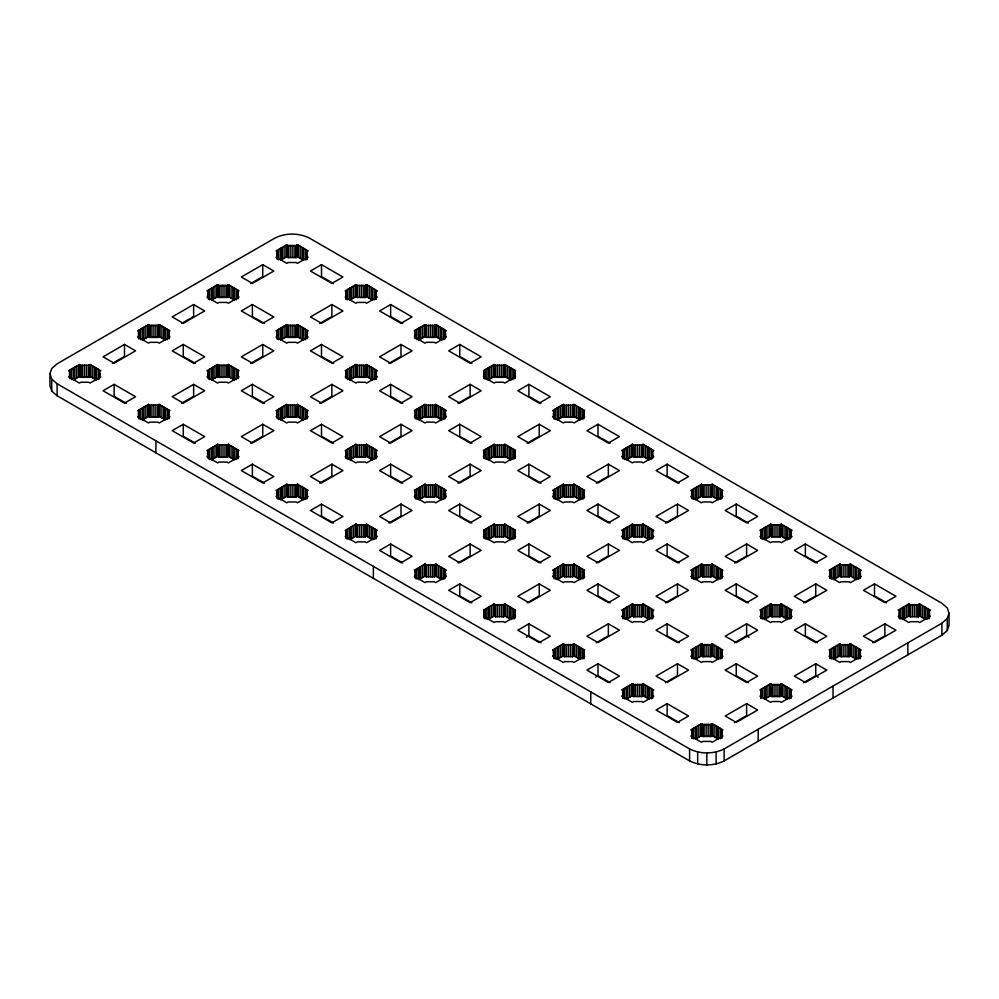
<?xml version="1.0" encoding="UTF-8"?>
<svg xmlns="http://www.w3.org/2000/svg" width="999" height="999" viewBox="0 0 999 999"><rect width="100%" height="100%" fill="white"/><g stroke="black" fill="none" stroke-linecap="round" stroke-linejoin="round"><path stroke-width="1.5" d="M70.117 371.528L70.117 376.049L68.681 376.885L79.396 383.067L80.832 382.242L88.674 382.242L90.11 383.067L100.824 376.885L99.388 376.049L99.388 371.528L100.824 370.691L90.11 364.51L88.674 365.334L80.832 365.334L79.396 364.51L68.681 370.691L70.117 371.528L70.117 377.51M139.248 331.618L139.248 336.139L137.812 336.975L148.526 343.156L149.962 342.332L157.805 342.332L159.241 343.156L169.955 336.975L168.519 336.139L168.519 331.618L169.955 330.781L159.241 324.6L157.805 325.424L149.962 325.424L148.526 324.6L137.812 330.781L139.248 331.618L139.248 337.6M139.248 411.426L139.248 415.959L137.812 416.783L148.526 422.977L149.962 422.152L157.805 422.152L159.241 422.977L169.955 416.783L168.519 415.959L168.519 411.426L169.955 410.601L159.241 404.42L157.805 405.244L149.962 405.244L148.526 404.42L137.812 410.601L139.248 411.426L139.248 417.42M208.366 291.708L208.366 296.241L206.93 297.065L217.645 303.246L219.081 302.422L226.923 302.422L228.359 303.246L239.073 297.065L237.637 296.241L237.637 291.708L239.073 290.871L228.359 284.69L226.923 285.514L219.081 285.514L217.645 284.69L206.93 290.871L208.366 291.708L208.366 299.225M208.366 371.528L208.366 376.049L206.93 376.885L217.645 383.067L219.081 382.242L226.923 382.242L228.359 383.067L239.073 376.885L237.637 376.049L237.637 371.528L239.073 370.691L228.359 364.51L226.923 365.334L219.081 365.334L217.645 364.51L206.93 370.691L208.366 371.528L208.366 379.046M208.366 451.336L208.366 455.869L206.93 456.693L217.645 462.887L219.081 462.05L226.923 462.05L228.359 462.887L239.073 456.693L237.637 455.869L237.637 451.336L239.073 450.512L228.359 444.33L226.923 445.154L219.081 445.154L217.645 444.33L206.93 450.512L208.366 451.336L208.366 458.866M277.485 251.798L277.485 256.331L276.061 257.155L286.775 263.336L288.199 262.512L296.054 262.512L297.49 263.336L308.204 257.155L306.768 256.331L306.768 251.798L308.204 250.974L297.49 244.78L296.054 245.617L288.199 245.617L286.775 244.78L276.061 250.974L277.485 251.798L277.485 259.315M277.485 331.618L277.485 336.139L276.061 336.975L286.775 343.156L288.199 342.332L296.054 342.332L297.49 343.156L308.204 336.975L306.768 336.139L306.768 331.618L308.204 330.781L297.49 324.6L296.054 325.424L288.199 325.424L286.775 324.6L276.061 330.781L277.485 331.618L277.485 339.136M277.485 411.426L277.485 415.959L276.061 416.783L286.775 422.977L288.199 422.152L296.054 422.152L297.49 422.977L308.204 416.783L306.768 415.959L306.768 411.426L308.204 410.601L297.49 404.42L296.054 405.244L288.199 405.244L286.775 404.42L276.061 410.601L277.485 411.426L277.485 417.42M277.485 491.246L277.485 495.779L276.061 496.603L286.775 502.797L288.199 501.96L296.054 501.96L297.49 502.797L308.204 496.603L306.768 495.779L306.768 491.246L308.204 490.422L297.49 484.228L296.054 485.064L288.199 485.064L286.775 484.228L276.061 490.422L277.485 491.246L277.485 498.726M346.616 291.708L346.616 296.241L345.179 297.065L355.894 303.246L357.33 302.422L365.172 302.422L366.608 303.246L377.322 297.065L375.886 296.241L375.886 291.708L377.322 290.871L366.608 284.69L365.172 285.514L357.33 285.514L355.894 284.69L345.179 290.871L346.616 291.708L346.616 299.225M346.616 371.528L346.616 376.049L345.179 376.885L355.894 383.067L357.33 382.242L365.172 382.242L366.608 383.067L377.322 376.885L375.886 376.049L375.886 371.528L377.322 370.691L366.608 364.51L365.172 365.334L357.33 365.334L355.894 364.51L345.179 370.691L346.616 371.528L346.616 377.51M346.616 451.336L346.616 455.869L345.179 456.693L355.894 462.887L357.33 462.05L365.172 462.05L366.608 462.887L377.322 456.693L375.886 455.869L375.886 451.336L377.322 450.512L366.608 444.33L365.172 445.154L357.33 445.154L355.894 444.33L345.179 450.512L346.616 451.336L346.616 457.33M346.616 531.156L346.616 535.689L345.179 536.513L355.894 542.694L357.33 541.87L365.172 541.87L366.608 542.694L377.322 536.513L375.886 535.689L375.886 531.156L377.322 530.332L366.608 524.138L365.172 524.975L357.33 524.975L355.894 524.138L345.179 530.332L346.616 531.156L346.616 538.673M445.017 331.618L445.017 336.139L446.453 336.975L435.739 343.156L434.303 342.332L426.448 342.332L425.025 343.156L414.31 336.975L415.734 336.139L415.734 331.618L414.31 330.781L425.025 324.6L426.448 325.424L434.303 325.424L435.739 324.6L446.453 330.781L445.017 331.618L445.017 339.136M445.017 411.426L445.017 415.959L446.453 416.783L435.739 422.977L434.303 422.152L426.448 422.152L425.025 422.977L414.31 416.783L415.734 415.959L415.734 411.426L414.31 410.601L425.025 404.42L426.448 405.244L434.303 405.244L435.739 404.42L446.453 410.601L445.017 411.426L445.017 418.956M445.017 491.246L445.017 495.779L446.453 496.603L435.739 502.797L434.303 501.96L426.448 501.96L425.025 502.797L414.31 496.603L415.734 495.779L415.734 491.246L414.31 490.422L425.025 484.228L426.448 485.064L434.303 485.064L435.739 484.228L446.453 490.422L445.017 491.246L445.017 498.726M445.017 571.066L445.017 575.599L446.453 576.423L435.739 582.604L434.303 581.78L426.448 581.78L425.025 582.604L414.31 576.423L415.734 575.599L415.734 571.066L414.31 570.242L425.025 564.048L426.448 564.872L434.303 564.872L435.739 564.048L446.453 570.242L445.017 571.066L445.017 578.583M553.471 416.695L553.983 411.426L552.547 410.601L563.261 404.42L564.697 405.244L572.552 405.244L573.975 404.42L584.69 410.601L583.266 411.426L583.266 417.42M553.471 496.503L553.983 491.246L552.547 490.422L563.261 484.228L564.697 485.064L572.552 485.064L573.975 484.228L584.69 490.422L583.266 491.246L583.266 498.726M553.471 576.323L553.983 571.066L552.547 570.242L563.261 564.048L564.697 564.872L572.552 564.872L573.975 564.048L584.69 570.242L583.266 571.066L583.266 578.583M553.471 656.143L553.983 650.886L552.547 650.049L563.261 643.868L564.697 644.692L572.552 644.692L573.975 643.868L584.69 650.049L583.266 650.886L583.266 658.403M622.602 456.593L623.114 451.336L621.678 450.512L632.392 444.33L633.828 445.154L641.67 445.154L643.106 444.33L653.821 450.512L652.384 451.336L652.384 457.33M622.602 536.413L623.114 531.156L621.678 530.332L632.392 524.138L633.828 524.975L641.67 524.975L643.106 524.138L653.821 530.332L652.384 531.156L652.384 538.673M623.114 610.976L623.114 615.496L621.678 616.333L632.392 622.514L633.828 621.69L641.67 621.69L643.106 622.514L653.821 616.333L652.384 615.496L652.384 610.976L653.821 610.139L643.106 603.958L641.67 604.782L633.828 604.782L632.392 603.958L621.678 610.139L623.114 610.976L623.114 618.493M623.114 690.784L623.114 695.316L621.678 696.141L632.392 702.334L633.828 701.51L641.67 701.51L643.106 702.334L653.821 696.141L652.384 695.316L652.384 690.784L653.821 689.959L643.106 683.778L641.67 684.602L633.828 684.602L632.392 683.778L621.678 689.959L623.114 690.784L623.114 698.313M692.232 491.246L692.232 495.779L690.796 496.603L701.51 502.797L702.946 501.96L710.801 501.96L712.225 502.797L722.939 496.603L721.515 495.779L721.515 491.246L722.939 490.422L712.225 484.228L710.801 485.064L702.946 485.064L701.51 484.228L690.796 490.422L692.232 491.246L692.232 498.726M692.232 571.066L692.232 575.599L690.796 576.423L701.51 582.604L702.946 581.78L710.801 581.78L712.225 582.604L722.939 576.423L721.515 575.599L721.515 571.066L722.939 570.242L712.225 564.048L710.801 564.872L702.946 564.872L701.51 564.048L690.796 570.242L692.232 571.066L692.232 578.583M692.232 650.886L692.232 655.406L690.796 656.243L701.51 662.424L702.946 661.6L710.801 661.6L712.225 662.424L722.939 656.243L721.515 655.406L721.515 650.886L722.939 650.049L712.225 643.868L710.801 644.692L702.946 644.692L701.51 643.868L690.796 650.049L692.232 650.886L692.232 658.403M692.232 730.694L692.232 735.227L690.796 736.051L701.51 742.245L702.946 741.408L710.801 741.408L712.225 742.245L722.939 736.051L721.515 735.227L721.515 730.694L722.939 729.869L712.225 723.688L710.801 724.512L702.946 724.512L701.51 723.688L690.796 729.869L692.232 730.694L692.232 738.224M761.363 531.156L761.363 535.689L759.927 536.513L770.641 542.694L772.077 541.87L779.919 541.87L781.355 542.694L792.07 536.513L790.634 535.689L790.634 531.156L792.07 530.332L781.355 524.138L779.919 524.975L772.077 524.975L770.641 524.138L759.927 530.332L761.363 531.156L761.363 538.673M761.363 610.976L761.363 615.496L759.927 616.333L770.641 622.514L772.077 621.69L779.919 621.69L781.355 622.514L792.07 616.333L790.634 615.496L790.634 610.976L792.07 610.139L781.355 603.958L779.919 604.782L772.077 604.782L770.641 603.958L759.927 610.139L761.363 610.976L761.363 618.493M761.363 690.784L761.363 695.316L759.927 696.141L770.641 702.334L772.077 701.51L779.919 701.51L781.355 702.334L792.07 696.141L790.634 695.316L790.634 690.784L792.07 689.959L781.355 683.778L779.919 684.602L772.077 684.602L770.641 683.778L759.927 689.959L761.363 690.784L761.363 698.313M830.481 571.066L830.481 575.599L829.045 576.423L839.759 582.604L841.195 581.78L849.038 581.78L850.474 582.604L861.188 576.423L859.752 575.599L859.752 571.066L861.188 570.242L850.474 564.048L849.038 564.872L841.195 564.872L839.759 564.048L829.045 570.242L830.481 571.066L830.481 578.583M830.481 650.886L830.481 655.406L829.045 656.243L839.759 662.424L841.195 661.6L849.038 661.6L850.474 662.424L861.188 656.243L859.752 655.406L859.752 650.886L861.188 650.049L850.474 643.868L849.038 644.692L841.195 644.692L839.759 643.868L829.045 650.049L830.481 650.886L830.481 658.403M899.612 610.976L899.612 615.496L898.176 616.333L908.89 622.514L910.326 621.69L918.168 621.69L919.604 622.514L930.319 616.333L928.883 615.496L928.883 610.976L930.319 610.139L919.604 603.958L918.168 604.782L910.326 604.782L908.89 603.958L898.176 610.139L899.612 610.976L899.612 618.493M49.95 373.788L51.736 368.481L57.105 363.811L274.85 238.099C285.589 232.755 298.664 232.755 309.415 238.099L941.895 603.259L947.264 607.929L949.05 613.236L949.05 625.212L947.264 630.519L941.895 635.189L724.15 760.901C713.411 766.245 700.336 766.245 689.585 760.901L57.105 395.741L51.736 391.071L49.95 385.764L49.95 373.788L51.736 379.096L51.736 391.071M947.264 630.519L947.264 618.543L949.05 613.236M484.865 371.528L484.865 376.049L483.429 376.885L494.143 383.067L495.579 382.242L503.421 382.242L504.857 383.067L515.571 376.885L514.135 376.049L514.135 371.528L515.571 370.691L504.857 364.51L503.421 365.334L495.579 365.334L494.143 364.51L483.429 370.691L484.865 371.528L484.865 377.51M484.865 451.336L484.865 455.869L483.429 456.693L494.143 462.887L495.579 462.05L503.421 462.05L504.857 462.887L515.571 456.693L514.135 455.869L514.135 451.336L515.571 450.512L504.857 444.33L503.421 445.154L495.579 445.154L494.143 444.33L483.429 450.512L484.865 451.336L484.865 457.33M484.865 531.156L484.865 535.689L483.429 536.513L494.143 542.694L495.579 541.87L503.421 541.87L504.857 542.694L515.571 536.513L514.135 535.689L514.135 531.156L515.571 530.332L504.857 524.138L503.421 524.975L495.579 524.975L494.143 524.138L483.429 530.332L484.865 531.156L484.865 538.673M484.865 610.976L484.865 615.496L483.429 616.333L494.143 622.514L495.579 621.69L503.421 621.69L504.857 622.514L515.571 616.333L514.135 615.496L514.135 610.976L515.571 610.139L504.857 603.958L503.421 604.782L495.579 604.782L494.143 603.958L483.429 610.139L484.865 610.976L484.865 618.493M51.736 379.096L57.105 383.766L689.585 748.925C700.336 754.27 713.411 754.27 724.15 748.925L941.895 623.214L947.264 618.543M124.5 344.455L103.072 356.83L114.136 363.211L135.564 350.836L124.5 344.455L124.5 356.431L112.45 363.386M193.631 304.545L172.203 316.92L183.254 323.301L204.683 310.926L193.631 304.545L193.631 316.521L181.568 323.476M262.749 264.635L241.321 277.01L252.385 283.391L273.813 271.029L262.749 264.635L262.749 276.611L250.699 283.579M96.304 368.082L96.304 380.057L90.11 376.486L88.674 377.31L80.832 377.31L79.396 376.486L73.202 380.057L73.202 368.082M165.434 328.172L165.434 340.147L159.241 336.576L157.805 337.4L149.962 337.4L148.526 336.576L142.333 340.147L142.333 328.172M234.553 288.274L234.553 300.249L228.359 296.666L226.923 297.49L219.081 297.49L217.645 296.666L211.451 300.249L211.451 288.274M303.684 248.364L303.684 260.339L297.49 256.755L296.054 257.592L288.199 257.592L286.775 256.755L280.582 260.339L280.582 248.364M114.136 384.365L103.072 390.746L124.5 403.121L135.564 396.74L114.136 384.365L114.136 396.341L126.186 403.296M183.254 344.455L172.203 350.836L193.631 363.211L204.683 356.83L183.254 344.455L183.254 356.431L195.317 363.386M252.385 304.545L241.321 310.926L262.749 323.301L273.813 316.92L252.385 304.545L252.385 316.521L264.435 323.476M321.503 264.635L310.452 271.029L331.88 283.391L342.932 277.01L321.503 264.635L321.503 276.611L333.554 283.579M193.631 384.365L172.203 396.74L183.254 403.121L204.683 390.746L193.631 384.365L193.631 396.341L181.568 403.296M262.749 344.455L241.321 356.83L252.385 363.211L273.813 350.836L262.749 344.455L262.749 356.431L250.699 363.386M331.88 304.545L310.452 316.92L321.503 323.301L342.932 310.926L331.88 304.545L331.88 316.521L319.817 323.476M165.434 407.992L165.434 419.967L159.241 416.396L157.805 417.22L149.962 417.22L148.526 416.396L142.333 419.967L142.333 407.992M234.553 368.082L234.553 380.057L228.359 376.486L226.923 377.31L219.081 377.31L217.645 376.486L211.451 380.057L211.451 368.082M303.684 328.172L303.684 340.147L297.49 336.576L296.054 337.4L288.199 337.4L286.775 336.576L280.582 340.147L280.582 328.172M372.802 288.274L372.802 300.249L366.608 296.666L365.172 297.49L357.33 297.49L355.894 296.666L349.7 300.249L349.7 288.274M183.254 424.275L172.203 430.656L193.631 443.032L204.683 436.638L183.254 424.275L183.254 436.251L195.317 443.206M252.385 384.365L241.321 390.746L262.749 403.121L273.813 396.74L252.385 384.365L252.385 396.341L264.435 403.296M321.503 344.455L310.452 350.836L331.88 363.211L342.932 356.83L321.503 344.455L321.503 356.431L333.554 363.386M390.634 304.545L379.57 310.926L400.999 323.301L412.063 316.92L390.634 304.545L390.634 316.521L402.684 323.476M262.749 424.275L241.321 436.638L252.385 443.032L273.813 430.656L262.749 424.275L262.749 436.251L250.699 443.206M331.88 384.365L310.452 396.74L321.503 403.121L342.932 390.746L331.88 384.365L331.88 396.341L319.817 403.296M400.999 344.455L379.57 356.83L390.634 363.211L412.063 350.836L400.999 344.455L400.999 356.431L388.948 363.386M234.553 447.902L234.553 459.877L228.359 456.306L226.923 457.13L219.081 457.13L217.645 456.306L211.451 459.877L211.451 447.902M303.684 407.992L303.684 419.967L297.49 416.396L296.054 417.22L288.199 417.22L286.775 416.396L280.582 419.967L280.582 407.992M372.802 368.082L372.802 380.057L366.608 376.486L365.172 377.31L357.33 377.31L355.894 376.486L349.7 380.057L349.7 368.082M441.933 328.172L441.933 340.147L435.739 336.576L434.303 337.4L426.448 337.4L425.025 336.576L418.831 340.147L418.831 328.172M252.385 464.185L241.321 470.566L262.749 482.942L273.813 476.548L252.385 464.185L252.385 476.161L264.435 483.116M321.503 424.275L310.452 430.656L331.88 443.032L342.932 436.638L321.503 424.275L321.503 436.251L333.554 443.206M390.634 384.365L379.57 390.746L400.999 403.121L412.063 396.74L390.634 384.365L390.634 396.341L402.684 403.296M459.752 344.455L448.688 350.836L470.117 363.211L481.181 356.83L459.752 344.455L459.752 356.431L471.803 363.386M331.88 464.185L310.452 476.548L321.503 482.942L342.932 470.566L331.88 464.185L331.88 476.161L319.817 483.116M400.999 424.275L379.57 436.638L390.634 443.032L412.063 430.656L400.999 424.275L400.999 436.251L388.948 443.206M470.117 384.365L448.688 396.74L459.752 403.121L481.181 390.746L470.117 384.365L470.117 396.341L458.066 403.296M303.684 487.812L303.684 499.787L297.49 496.203L296.054 497.04L288.199 497.04L286.775 496.203L280.582 499.787L280.582 487.812M372.802 447.902L372.802 459.877L366.608 456.306L365.172 457.13L357.33 457.13L355.894 456.306L349.7 459.877L349.7 447.902M441.933 407.992L441.933 419.967L435.739 416.396L434.303 417.22L426.448 417.22L425.025 416.396L418.831 419.967L418.831 407.992M511.051 368.082L511.051 380.057L504.857 376.486L503.421 377.31L495.579 377.31L494.143 376.486L487.949 380.057L487.949 368.082M321.503 504.083L310.452 510.477L331.88 522.839L342.932 516.458L321.503 504.083L321.503 516.058L333.554 523.026M390.634 464.185L379.57 470.566L400.999 482.942L412.063 476.548L390.634 464.185L390.634 476.161L402.684 483.116M459.752 424.275L448.688 430.656L470.117 443.032L481.181 436.638L459.752 424.275L459.752 436.251L471.803 443.206M528.883 384.365L517.819 390.746L539.248 403.121L550.312 396.74L528.883 384.365L528.883 396.341L540.934 403.296M400.999 504.083L379.57 516.458L390.634 522.839L412.063 510.477L400.999 504.083L400.999 516.058L388.948 523.026M470.117 464.185L448.688 476.548L459.752 482.942L481.181 470.566L470.117 464.185L470.117 476.161L458.066 483.116M539.248 424.275L517.819 436.638L528.883 443.032L550.312 430.656L539.248 424.275L539.248 436.251L527.197 443.206M372.802 527.722L372.802 539.697L366.608 536.113L365.172 536.95L357.33 536.95L355.894 536.113L349.7 539.697L349.7 527.722M441.933 487.812L441.933 499.787L435.739 496.203L434.303 497.04L426.448 497.04L425.025 496.203L418.831 499.787L418.831 487.812M511.051 447.902L511.051 459.877L504.857 456.306L503.421 457.13L495.579 457.13L494.143 456.306L487.949 459.877L487.949 447.902M580.169 407.992L580.169 419.967L573.975 416.396L572.552 417.22L564.697 417.22L563.261 416.396L557.067 419.967L557.067 407.992M390.634 543.993L379.57 550.387L400.999 562.749L412.063 556.368L390.634 543.993L390.634 555.968L402.684 562.937M459.752 504.083L448.688 510.477L470.117 522.839L481.181 516.458L459.752 504.083L459.752 516.058L471.803 523.026M528.883 464.185L517.819 470.566L539.248 482.942L550.312 476.548L528.883 464.185L528.883 476.161L540.934 483.116M598.001 424.275L586.937 430.656L608.366 443.032L619.43 436.638L598.001 424.275L598.001 436.251L610.052 443.206M470.117 543.993L448.688 556.368L459.752 562.749L481.181 550.387L470.117 543.993L470.117 555.968L458.066 562.937M539.248 504.083L517.819 516.458L528.883 522.839L550.312 510.477L539.248 504.083L539.248 516.058L527.197 523.026M608.366 464.185L586.937 476.548L598.001 482.942L619.43 470.566L608.366 464.185L608.366 476.161L596.316 483.116M441.933 567.632L441.933 579.607L435.739 576.023L434.303 576.848L426.448 576.848L425.025 576.023L418.831 579.607L418.831 567.632M511.051 527.722L511.051 539.697L504.857 536.113L503.421 536.95L495.579 536.95L494.143 536.113L487.949 539.697L487.949 527.722M580.169 487.812L580.169 499.787L573.975 496.203L572.552 497.04L564.697 497.04L563.261 496.203L557.067 499.787L557.067 487.812M649.3 447.902L649.3 459.877L643.106 456.306L641.67 457.13L633.828 457.13L632.392 456.306L626.198 459.877L626.198 447.902M459.752 583.903L448.688 590.284L470.117 602.659L481.181 596.278L459.752 583.903L459.752 595.879L471.803 602.834M528.883 543.993L517.819 550.387L539.248 562.749L550.312 556.368L528.883 543.993L528.883 555.968L540.934 562.937M598.001 504.083L586.937 510.477L608.366 522.839L619.43 516.458L598.001 504.083L598.001 516.058L610.052 523.026M667.12 464.185L656.068 470.566L677.497 482.942L688.548 476.548L667.12 464.185L667.12 476.161L679.183 483.116M539.248 583.903L517.819 596.278L528.883 602.659L550.312 590.284L539.248 583.903L539.248 595.879L527.197 602.834M608.366 543.993L586.937 556.368L598.001 562.749L619.43 550.387L608.366 543.993L608.366 555.968L596.316 562.937M677.497 504.083L656.068 516.458L667.12 522.839L688.548 510.477L677.497 504.083L677.497 516.058L665.446 523.026M511.051 607.529L511.051 619.505L504.857 615.933L503.421 616.758L495.579 616.758L494.143 615.933L487.949 619.505L487.949 607.529M580.169 567.632L580.169 579.607L573.975 576.023L572.552 576.848L564.697 576.848L563.261 576.023L557.067 579.607L557.067 567.632M649.3 527.722L649.3 539.697L643.106 536.113L641.67 536.95L633.828 536.95L632.392 536.113L626.198 539.697L626.198 527.722M718.418 487.812L718.418 499.787L712.225 496.203L710.801 497.04L702.946 497.04L701.51 496.203L695.316 499.787L695.316 487.812M528.883 623.813L517.819 630.194L539.248 642.569L550.312 636.188L528.883 623.813L528.883 635.789L540.934 642.744M598.001 583.903L586.937 590.284L608.366 602.659L619.43 596.278L598.001 583.903L598.001 595.879L610.052 602.834M667.12 543.993L656.068 550.387L677.497 562.749L688.548 556.368L667.12 543.993L667.12 555.968L679.183 562.937M736.251 504.083L725.187 510.477L746.615 522.839L757.679 516.458L736.251 504.083L736.251 516.058L748.301 523.026M526.423 637.212L528.883 635.789M608.366 623.813L586.937 636.188L598.001 642.569L619.43 630.194L608.366 623.813L608.366 635.789L596.316 642.744M677.497 583.903L656.068 596.278L667.12 602.659L688.548 590.284L677.497 583.903L677.497 595.879L665.446 602.834M746.615 543.993L725.187 556.368L736.251 562.749L757.679 550.387L746.615 543.993L746.615 555.968L734.565 562.937M580.169 647.439L580.169 659.415L573.975 655.844L572.552 656.668L564.697 656.668L563.261 655.844L557.067 659.415L557.067 647.439M649.3 607.529L649.3 619.505L643.106 615.933L641.67 616.758L633.828 616.758L632.392 615.933L626.198 619.505L626.198 607.529M718.418 567.632L718.418 579.607L712.225 576.023L710.801 576.848L702.946 576.848L701.51 576.023L695.316 579.607L695.316 567.632M787.549 527.722L787.549 539.697L781.355 536.113L779.919 536.95L772.077 536.95L770.641 536.113L764.447 539.697L764.447 527.722M598.001 663.723L586.937 670.104L608.366 682.479L619.43 676.098L598.001 663.723L598.001 675.699L610.052 682.654M667.12 623.813L656.068 630.194L677.497 642.569L688.548 636.188L667.12 623.813L667.12 635.789L679.183 642.744M736.251 583.903L725.187 590.284L746.615 602.659L757.679 596.278L736.251 583.903L736.251 595.879L748.301 602.834M805.369 543.993L794.317 550.387L815.746 562.749L826.797 556.368L805.369 543.993L805.369 555.968L817.432 562.937M595.541 677.122L598.001 675.699M677.497 663.723L656.068 676.098L667.12 682.479L688.548 670.104L677.497 663.723L677.497 675.699L665.446 682.654M746.615 623.813L725.187 636.188L736.251 642.569L757.679 630.194L746.615 623.813L746.615 635.789L734.565 642.744M815.746 583.903L794.317 596.278L805.369 602.659L826.797 590.284L815.746 583.903L815.746 595.879L803.683 602.834M649.3 687.349L649.3 699.325L643.106 695.754L641.67 696.578L633.828 696.578L632.392 695.754L626.198 699.325L626.198 687.349M718.418 647.439L718.418 659.415L712.225 655.844L710.801 656.668L702.946 656.668L701.51 655.844L695.316 659.415L695.316 647.439M787.549 607.529L787.549 619.505L781.355 615.933L779.919 616.758L772.077 616.758L770.641 615.933L764.447 619.505L764.447 607.529M856.667 567.632L856.667 579.607L850.474 576.023L849.038 576.848L841.195 576.848L839.759 576.023L833.566 579.607L833.566 567.632M667.12 703.633L656.068 710.014L677.497 722.389L688.548 715.996L667.12 703.633L667.12 715.609L679.183 722.564M736.251 663.723L725.187 670.104L746.615 682.479L757.679 676.098L736.251 663.723L736.251 675.699L748.301 682.654M805.369 623.813L794.317 630.194L815.746 642.569L826.797 636.188L805.369 623.813L805.369 635.789L817.432 642.744M874.5 583.903L863.436 590.284L884.864 602.659L895.928 596.278L874.5 583.903L874.5 595.879L886.55 602.834M746.615 703.633L725.187 715.996L736.251 722.389L757.679 710.014L746.615 703.633L746.615 715.609L734.565 722.564M815.746 663.723L794.317 676.098L805.369 682.479L826.797 670.104L815.746 663.723L815.746 675.699L803.683 682.654M884.864 623.813L863.436 636.188L874.5 642.569L895.928 630.194L884.864 623.813L884.864 635.789L872.814 642.744M718.418 727.26L718.418 739.235L712.225 735.664L710.801 736.488L702.946 736.488L701.51 735.664L695.316 739.235L695.316 727.26M787.549 687.349L787.549 699.325L781.355 695.754L779.919 696.578L772.077 696.578L770.641 695.754L764.447 699.325L764.447 687.349M856.667 647.439L856.667 659.415L850.474 655.844L849.038 656.668L841.195 656.668L839.759 655.844L833.566 659.415L833.566 647.439M925.798 607.529L925.798 619.505L919.604 615.933L918.168 616.758L910.326 616.758L908.89 615.933L902.696 619.505L902.696 607.529M746.615 635.789L749.075 637.212M815.746 675.699L818.206 677.122M652.384 451.336L652.384 455.869L653.821 456.693L643.106 462.887L641.67 462.05L633.828 462.05L632.392 462.887L621.678 456.693L623.114 455.869L622.602 453.608M652.384 531.156L652.384 535.689L653.821 536.513L643.106 542.694L641.67 541.87L633.828 541.87L632.392 542.694L621.678 536.513L623.114 535.689L622.602 533.416M583.266 411.426L583.266 415.959L584.69 416.783L573.975 422.977L572.552 422.152L564.697 422.152L563.261 422.977L552.547 416.783L553.983 415.959L553.471 413.698M583.266 491.246L583.266 495.779L584.69 496.603L573.975 502.797L572.552 501.96L564.697 501.96L563.261 502.797L552.547 496.603L553.983 495.779L553.471 493.506M583.266 571.066L583.266 575.599L584.69 576.423L573.975 582.604L572.552 581.78L564.697 581.78L563.261 582.604L552.547 576.423L553.983 575.599L553.471 573.326M583.266 650.886L583.266 655.406L584.69 656.243L573.975 662.424L572.552 661.6L564.697 661.6L563.261 662.424L552.547 656.243L553.983 655.406L553.471 653.146M941.895 623.214L941.895 635.189M929.482 609.665L929.482 617.145M929.27 612.1L929.27 618.081M929.107 610.839L929.107 618.631M928.883 610.976L928.883 618.493M927.634 608.603L927.634 619.08M924.962 607.055L924.962 619.03M924.125 606.568L924.125 618.543M922.277 605.506L922.277 617.482M920.441 604.445L920.441 616.42M919.604 603.958L919.604 615.933M919.38 604.083L919.38 616.058M918.88 604.37L918.88 616.346M918.393 604.657L918.393 616.633M918.168 604.782L918.168 616.758M916.22 604.57L916.22 616.545M914.247 604.495L914.247 616.47M912.274 604.57L912.274 616.545M910.326 604.782L910.326 616.758M910.101 604.657L910.101 616.633M909.602 604.37L909.602 616.346M909.115 604.083L909.115 616.058M908.89 603.958L908.89 615.933M908.054 604.445L908.054 616.42M907.866 642.856L907.866 654.832M906.205 605.506L906.205 617.482M904.37 606.568L904.37 618.543M903.533 607.055L903.533 619.03M900.848 608.603L900.848 619.08M899.387 615.634L899.387 618.631M899.225 612.1L899.225 616.583M860.351 569.755L860.476 578.134M860.351 649.575L860.351 658.553M860.139 572.19L860.139 578.171M860.139 652.01L860.139 657.991M859.977 570.928L859.977 578.421M859.977 650.749L859.977 658.528M859.752 571.066L859.752 578.583M859.752 650.886L859.752 658.403M858.516 568.693L858.516 579.17M858.516 648.501L858.516 658.99M855.831 567.145L855.831 579.12M855.831 646.965L855.831 658.94M854.994 566.658L854.994 578.633M854.994 646.478L854.994 658.453M853.158 565.596L853.158 577.572M853.158 645.416L853.158 657.392M851.31 564.535L851.31 576.51M851.31 644.355L851.31 656.331M850.474 564.048L850.474 576.023M850.474 643.868L850.474 655.844M850.249 564.185L850.249 576.161M850.249 643.993L850.249 655.968M849.762 564.46L849.762 576.435M849.762 644.28L849.762 656.256M849.262 564.747L849.262 576.723M849.262 644.567L849.262 656.543M849.038 564.872L849.038 576.848M849.038 644.692L849.038 656.668M847.09 564.66L847.09 576.635M847.09 644.467L847.09 656.443M845.117 564.585L845.117 576.56M845.117 644.392L845.117 656.368M843.144 564.66L843.144 576.635M843.144 644.467L843.144 656.443M841.195 564.872L841.195 576.848M841.195 644.692L841.195 656.668M840.971 564.747L840.971 576.723M840.971 644.567L840.971 656.543M840.484 564.46L840.484 576.435M840.484 644.28L840.484 656.256M839.984 564.185L839.984 576.161M839.984 643.993L839.984 655.968M839.759 564.048L839.759 576.023M839.759 643.868L839.759 655.844M838.923 564.535L838.923 576.51M838.923 644.355L838.923 656.331M837.087 565.596L837.087 577.572M837.087 645.416L837.087 657.392M835.239 566.658L835.239 578.633M835.239 646.478L835.239 658.453M834.402 567.145L834.402 579.12M834.402 646.965L834.402 658.94M833.029 686.076L833.029 698.051M831.73 568.693L831.73 579.17M831.73 648.501L831.73 658.99M830.256 570.928L830.256 578.421M830.256 650.749L830.256 658.528M830.094 572.19L830.094 578.171M830.094 652.01L830.094 657.991M829.882 569.755L829.769 578.134M829.882 649.575L829.882 658.553M791.021 532.28L791.146 536.413M791.021 612.1L791.021 616.583M791.021 691.907L791.021 696.403M790.858 615.634L790.858 618.631M790.858 695.454L790.858 698.438M790.634 531.156L790.634 538.673M790.634 610.976L790.634 618.493M790.634 690.784L790.634 698.313M789.385 528.783L789.385 539.26M789.385 608.603L789.385 619.08M789.385 688.411L789.385 698.888M786.712 527.235L786.712 539.21M786.712 607.055L786.712 619.03M786.712 686.862L786.712 698.838M785.876 526.748L785.876 538.723M785.876 606.568L785.876 618.543M785.876 686.388L785.876 698.363M784.028 525.686L784.028 537.662M784.028 605.506L784.028 617.482M784.028 685.326L784.028 697.302M782.192 524.625L782.192 536.6M782.192 604.445L782.192 616.42M782.192 684.253L782.192 696.228M781.355 524.138L781.355 536.113M781.355 603.958L781.355 615.933M781.355 683.778L781.355 695.754M781.131 524.275L781.131 536.251M781.131 604.083L781.131 616.058M781.131 683.903L781.131 695.878M780.631 524.55L780.631 536.525M780.631 604.37L780.631 616.346M780.631 684.19L780.631 696.166M780.144 524.837L780.144 536.813M780.144 604.657L780.144 616.633M780.144 684.477L780.144 696.453M779.919 524.975L779.919 536.95M779.919 604.782L779.919 616.758M779.919 684.602L779.919 696.578M777.971 524.75L777.971 536.725M777.971 604.57L777.971 616.545M777.971 684.377L777.971 696.353M775.998 524.675L775.998 536.65M775.998 604.495L775.998 616.47M775.998 684.303L775.998 696.278M774.025 524.75L774.025 536.725M774.025 604.57L774.025 616.545M774.025 684.377L774.025 696.353M772.077 524.975L772.077 536.95M772.077 604.782L772.077 616.758M772.077 684.602L772.077 696.578M771.852 524.837L771.852 536.813M771.852 604.657L771.852 616.633M771.852 684.477L771.852 696.453M771.353 524.55L771.353 536.525M771.353 604.37L771.353 616.346M771.353 684.19L771.353 696.166M770.866 524.275L770.866 536.251M770.866 604.083L770.866 616.058M770.866 683.903L770.866 695.878M770.641 524.138L770.641 536.113M770.641 603.958L770.641 615.933M770.641 683.778L770.641 695.754M769.804 524.625L769.804 536.6M769.804 604.445L769.804 616.42M769.804 684.253L769.804 696.228M767.956 525.686L767.956 537.662M767.956 605.506L767.956 617.482M767.956 685.326L767.956 697.302M766.121 526.748L766.121 538.723M766.121 606.568L766.121 618.543M766.121 686.388L766.121 698.363M765.284 527.235L765.284 539.21M765.284 607.055L765.284 619.03M765.284 686.862L765.284 698.838M762.599 528.783L762.599 539.26M762.599 608.603L762.599 619.08M762.599 688.411L762.599 697.402M761.138 531.031L761.138 538.511M761.138 610.839L761.138 618.631M761.138 690.659L761.138 698.438M760.976 532.28L760.976 538.274M760.976 612.1L760.976 618.081M760.976 691.907L760.976 697.901M760.763 529.845L760.763 537.325M760.763 609.665L760.763 617.145M760.763 689.472L760.763 698.463M758.179 729.282L758.179 741.258M724.15 748.925L724.15 760.901M721.728 491.121L721.728 498.601M721.728 570.928L721.728 578.421M721.728 650.749L721.728 658.528M721.728 730.569L721.728 738.348M721.515 491.246L721.515 498.726M721.515 571.066L721.515 578.583M721.515 650.886L721.515 658.403M721.515 730.694L721.515 738.224M720.267 488.873L720.267 499.35M720.267 568.693L720.267 579.17M720.267 648.501L720.267 658.99M720.267 728.321L720.267 738.798M717.582 487.325L717.582 499.3M717.582 567.145L717.582 579.12M717.582 646.965L717.582 658.94M717.582 726.773L717.582 738.748M716.745 486.838L716.745 498.813M716.745 566.658L716.745 578.633M716.745 646.478L716.745 658.453M716.745 726.298L716.745 738.273M716.071 752.022L716.071 763.998M714.909 485.776L714.909 497.752M714.909 565.596L714.909 577.572M714.909 645.416L714.909 657.392M714.909 725.224L714.909 737.2M713.061 484.715L713.061 496.69M713.061 564.535L713.061 576.51M713.061 644.355L713.061 656.331M713.061 724.163L713.061 736.138M712.225 484.228L712.225 496.203M712.225 564.048L712.225 576.023M712.225 643.868L712.225 655.844M712.225 723.688L712.225 735.664M712 484.365L712 496.341M712 564.185L712 576.161M712 643.993L712 655.968M712 723.813L712 735.788M711.513 484.652L711.513 496.628M711.513 564.46L711.513 576.435M711.513 644.28L711.513 656.256M711.513 724.1L711.513 736.076M711.013 484.927L711.013 496.903M711.013 564.747L711.013 576.723M711.013 644.567L711.013 656.543M711.013 724.387L711.013 736.363M710.801 485.064L710.801 497.04M710.801 564.872L710.801 576.848M710.801 644.692L710.801 656.668M710.801 724.512L710.801 736.488M708.853 484.84L708.853 496.815M708.853 564.66L708.853 576.635M708.853 644.467L708.853 656.443M708.853 724.287L708.853 736.263M706.867 484.765L706.867 496.74M706.867 564.585L706.867 576.56M706.867 644.392L706.867 656.368M706.867 724.213L706.867 736.188M706.867 753.059L706.867 765.034M704.894 484.84L704.894 496.815M704.894 564.66L704.894 576.635M704.894 644.467L704.894 656.443M704.894 724.287L704.894 736.263M702.946 485.064L702.946 497.04M702.946 564.872L702.946 576.848M702.946 644.692L702.946 656.668M702.946 724.512L702.946 736.488M702.722 484.927L702.722 496.903M702.722 564.747L702.722 576.723M702.722 644.567L702.722 656.543M702.722 724.387L702.722 736.363M702.235 484.652L702.235 496.628M702.235 564.46L702.235 576.435M702.235 644.28L702.235 656.256M702.235 724.1L702.235 736.076M701.735 484.365L701.735 496.341M701.735 564.185L701.735 576.161M701.735 643.993L701.735 655.968M701.735 723.813L701.735 735.788M701.51 484.228L701.51 496.203M701.51 564.048L701.51 576.023M701.51 643.868L701.51 655.844M701.51 723.688L701.51 735.664M700.674 484.715L700.674 496.69M700.674 564.535L700.674 576.51M700.674 644.355L700.674 656.331M700.674 724.163L700.674 736.138M698.838 485.776L698.838 497.752M698.838 565.596L698.838 577.572M698.838 645.416L698.838 657.392M698.838 725.224L698.838 737.2M697.677 752.022L697.677 763.998M696.99 486.838L696.99 498.813M696.99 566.658L696.99 578.633M696.99 646.478L696.99 658.453M696.99 726.298L696.99 738.273M696.153 487.325L696.153 499.3M696.153 567.145L696.153 579.12M696.153 646.965L696.153 658.94M696.153 726.773L696.153 738.748M693.481 488.873L693.481 499.35M693.481 568.693L693.481 579.17M693.481 648.501L693.481 658.99M693.481 728.321L693.481 738.798M692.007 491.121L692.007 498.601M692.007 570.928L692.007 578.421M692.007 650.749L692.007 658.528M692.007 730.569L692.007 738.348M691.845 492.37L691.845 498.364M691.845 572.19L691.845 578.171M691.845 652.01L691.845 657.991M691.845 731.817L691.845 737.811M689.585 748.925L689.585 760.901M652.609 451.211L652.609 458.691M652.609 531.031L652.609 538.511M652.609 610.839L652.609 618.631M652.609 690.659L652.609 698.438M652.384 610.976L652.384 618.493M652.384 690.784L652.384 698.313M651.136 448.963L651.136 459.44M651.136 528.783L651.136 539.26M651.136 608.603L651.136 619.08M651.136 688.411L651.136 698.888M648.463 447.415L648.463 459.39M648.463 527.235L648.463 539.21M648.463 607.055L648.463 619.03M648.463 686.862L648.463 698.838M647.627 446.94L647.627 458.916M647.627 526.748L647.627 538.723M647.627 606.568L647.627 618.543M647.627 686.388L647.627 698.363M645.779 445.866L645.779 457.842M645.779 525.686L645.779 537.662M645.779 605.506L645.779 617.482M645.779 685.326L645.779 697.302M643.943 444.805L643.943 456.78M643.943 524.625L643.943 536.6M643.943 604.445L643.943 616.42M643.943 684.253L643.943 696.228M643.106 444.33L643.106 456.306M643.106 524.138L643.106 536.113M643.106 603.958L643.106 615.933M643.106 683.778L643.106 695.754M642.881 444.455L642.881 456.431M642.881 524.275L642.881 536.251M642.881 604.083L642.881 616.058M642.881 683.903L642.881 695.878M642.382 444.742L642.382 456.718M642.382 524.55L642.382 536.525M642.382 604.37L642.382 616.346M642.382 684.19L642.382 696.166M641.895 445.03L641.895 457.005M641.895 524.837L641.895 536.813M641.895 604.657L641.895 616.633M641.895 684.477L641.895 696.453M641.67 445.154L641.67 457.13M641.67 524.975L641.67 536.95M641.67 604.782L641.67 616.758M641.67 684.602L641.67 696.578M639.722 444.93L639.722 456.905M639.722 524.75L639.722 536.725M639.722 604.57L639.722 616.545M639.722 684.377L639.722 696.353M637.749 444.855L637.749 456.83M637.749 524.675L637.749 536.65M637.749 604.495L637.749 616.47M637.749 684.303L637.749 696.278M635.776 444.93L635.776 456.905M635.776 524.75L635.776 536.725M635.776 604.57L635.776 616.545M635.776 684.377L635.776 696.353M633.828 445.154L633.828 457.13M633.828 524.975L633.828 536.95M633.828 604.782L633.828 616.758M633.828 684.602L633.828 696.578M633.603 445.03L633.603 457.005M633.603 524.837L633.603 536.813M633.603 604.657L633.603 616.633M633.603 684.477L633.603 696.453M633.104 444.742L633.104 456.718M633.104 524.55L633.104 536.525M633.104 604.37L633.104 616.346M633.104 684.19L633.104 696.166M632.617 444.455L632.617 456.431M632.617 524.275L632.617 536.251M632.617 604.083L632.617 616.058M632.617 683.903L632.617 695.878M632.392 444.33L632.392 456.306M632.392 524.138L632.392 536.113M632.392 603.958L632.392 615.933M632.392 683.778L632.392 695.754M631.555 444.805L631.555 456.78M631.555 524.625L631.555 536.6M631.555 604.445L631.555 616.42M631.555 684.253L631.555 696.228M629.707 445.866L629.707 457.842M629.707 525.686L629.707 537.662M629.707 605.506L629.707 617.482M629.707 685.326L629.707 697.302M627.872 446.94L627.872 458.916M627.872 526.748L627.872 538.723M627.872 606.568L627.872 618.543M627.872 686.388L627.872 698.363M627.035 447.415L627.035 459.39M627.035 527.235L627.035 539.21M627.035 607.055L627.035 619.03M627.035 686.862L627.035 698.838M624.35 448.963L624.35 459.44M624.35 528.783L624.35 539.26M624.35 608.603L624.35 619.08M624.35 688.411L624.35 698.888M623.114 451.336L623.114 457.33M623.114 531.156L623.114 538.673M622.889 451.211L622.889 458.691M622.889 531.031L622.889 538.511M622.889 610.839L622.889 618.631M622.889 690.659L622.889 698.438M622.727 452.46L622.727 455.457M622.727 532.28L622.727 535.277M622.727 612.1L622.727 615.097M622.727 691.907L622.727 694.904M590.771 691.87L590.771 703.845M583.853 410.114L583.778 418.181M583.853 489.935L583.778 498.002M583.853 569.755L583.778 577.822M583.853 649.575L583.853 658.553M583.641 412.55L583.641 418.544M583.641 492.37L583.641 498.364M583.641 572.19L583.641 578.171M583.641 652.01L583.641 657.991M583.491 411.301L583.491 418.781M583.491 491.121L583.491 498.601M583.491 570.928L583.491 578.421M583.491 650.749L583.491 658.528M582.017 409.053L582.017 419.53M582.017 488.873L582.017 499.35M582.017 568.693L582.017 579.17M582.017 648.501L582.017 658.99M579.333 407.505L579.333 419.48M579.333 487.325L579.333 499.3M579.333 567.145L579.333 579.12M579.333 646.965L579.333 658.94M578.496 407.03L578.496 419.006M578.496 486.838L578.496 498.813M578.496 566.658L578.496 578.633M578.496 646.478L578.496 658.453M576.66 405.969L576.66 417.944M576.66 485.776L576.66 497.752M576.66 565.596L576.66 577.572M576.66 645.416L576.66 657.392M574.812 404.895L574.812 416.87M574.812 484.715L574.812 496.69M574.812 564.535L574.812 576.51M574.812 644.355L574.812 656.331M573.975 404.42L573.975 416.396M573.975 484.228L573.975 496.203M573.975 564.048L573.975 576.023M573.975 643.868L573.975 655.844M573.763 404.545L573.763 416.521M573.763 484.365L573.763 496.341M573.763 564.185L573.763 576.161M573.763 643.993L573.763 655.968M573.264 404.832L573.264 416.808M573.264 484.652L573.264 496.628M573.264 564.46L573.264 576.435M573.264 644.28L573.264 656.256M572.777 405.119L572.777 417.095M572.777 484.927L572.777 496.903M572.777 564.747L572.777 576.723M572.777 644.567L572.777 656.543M572.552 405.244L572.552 417.22M572.552 485.064L572.552 497.04M572.552 564.872L572.552 576.848M572.552 644.692L572.552 656.668M570.604 405.02L570.604 416.995M570.604 484.84L570.604 496.815M570.604 564.66L570.604 576.635M570.604 644.467L570.604 656.443M568.618 404.945L568.618 416.92M568.618 484.765L568.618 496.74M568.618 564.585L568.618 576.56M568.618 644.392L568.618 656.368M566.645 405.02L566.645 416.995M566.645 484.84L566.645 496.815M566.645 564.66L566.645 576.635M566.645 644.467L566.645 656.443M564.697 405.244L564.697 417.22M564.697 485.064L564.697 497.04M564.697 564.872L564.697 576.848M564.697 644.692L564.697 656.668M564.472 405.119L564.472 417.095M564.472 484.927L564.472 496.903M564.472 564.747L564.472 576.723M564.472 644.567L564.472 656.543M563.985 404.832L563.985 416.808M563.985 484.652L563.985 496.628M563.985 564.46L563.985 576.435M563.985 644.28L563.985 656.256M563.486 404.545L563.486 416.521M563.486 484.365L563.486 496.341M563.486 564.185L563.486 576.161M563.486 643.993L563.486 655.968M563.261 404.42L563.261 416.396M563.261 484.228L563.261 496.203M563.261 564.048L563.261 576.023M563.261 643.868L563.261 655.844M562.425 404.895L562.425 416.87M562.425 484.715L562.425 496.69M562.425 564.535L562.425 576.51M562.425 644.355L562.425 656.331M560.589 405.969L560.589 417.944M560.589 485.776L560.589 497.752M560.589 565.596L560.589 577.572M560.589 645.416L560.589 657.392M558.741 407.03L558.741 419.006M558.741 486.838L558.741 498.813M558.741 566.658L558.741 578.633M558.741 646.478L558.741 658.453M557.904 407.505L557.904 419.48M557.904 487.325L557.904 499.3M557.904 567.145L557.904 579.12M557.904 646.965L557.904 658.94M555.232 409.053L555.232 419.53M555.232 488.873L555.232 499.35M555.232 568.693L555.232 579.17M555.232 648.501L555.232 658.99M553.983 411.426L553.983 418.956M553.983 491.246L553.983 498.726M553.983 571.066L553.983 578.583M553.983 650.886L553.983 658.403M553.758 655.544L553.758 658.528M553.596 412.55L553.596 415.547M553.596 492.37L553.596 495.367M553.596 572.19L553.596 575.187M553.596 652.01L553.596 656.493M553.384 649.575L553.384 652.559M514.86 371.104L514.86 378.596M514.86 450.924L514.86 458.404M514.86 530.744L514.86 538.224M514.86 610.564L514.86 618.044M514.735 370.217L514.647 378.284M514.735 450.025L514.647 458.091M514.735 529.845L514.647 537.912M514.735 609.665L514.647 617.732M514.522 372.652L514.522 378.633M514.522 452.46L514.522 458.454M514.522 532.28L514.522 538.274M514.522 612.1L514.522 618.081M514.36 371.391L514.36 377.385M514.36 451.211L514.36 458.691M514.36 531.031L514.36 538.511M514.36 610.839L514.36 618.631M514.135 371.528L514.135 377.51M514.135 451.336L514.135 457.33M514.135 531.156L514.135 538.673M514.135 610.976L514.135 618.493M512.887 369.143L512.887 379.632M512.887 448.963L512.887 459.44M512.887 528.783L512.887 539.26M512.887 608.603L512.887 619.08M510.214 367.607L510.214 379.583M510.214 447.415L510.214 459.39M510.214 527.235L510.214 539.21M510.214 607.055L510.214 619.03M509.378 367.12L509.378 379.096M509.378 446.94L509.378 458.916M509.378 526.748L509.378 538.723M509.378 606.568L509.378 618.543M507.529 366.059L507.529 378.034M507.529 445.866L507.529 457.842M507.529 525.686L507.529 537.662M507.529 605.506L507.529 617.482M505.694 364.997L505.694 376.973M505.694 444.805L505.694 456.78M505.694 524.625L505.694 536.6M505.694 604.445L505.694 616.42M504.857 364.51L504.857 376.486M504.857 444.33L504.857 456.306M504.857 524.138L504.857 536.113M504.857 603.958L504.857 615.933M504.632 364.635L504.632 376.611M504.632 444.455L504.632 456.431M504.632 524.275L504.632 536.251M504.632 604.083L504.632 616.058M504.145 364.922L504.145 376.898M504.145 444.742L504.145 456.718M504.145 524.55L504.145 536.525M504.145 604.37L504.145 616.346M503.646 365.209L503.646 377.185M503.646 445.03L503.646 457.005M503.646 524.837L503.646 536.813M503.646 604.657L503.646 616.633M503.421 365.334L503.421 377.31M503.421 445.154L503.421 457.13M503.421 524.975L503.421 536.95M503.421 604.782L503.421 616.758M501.473 365.11L501.473 377.085M501.473 444.93L501.473 456.905M501.473 524.75L501.473 536.725M501.473 604.57L501.473 616.545M499.5 365.035L499.5 377.01M499.5 444.855L499.5 456.83M499.5 524.675L499.5 536.65M499.5 604.495L499.5 616.47M497.527 365.11L497.527 377.085M497.527 444.93L497.527 456.905M497.527 524.75L497.527 536.725M497.527 604.57L497.527 616.545M495.579 365.334L495.579 377.31M495.579 445.154L495.579 457.13M495.579 524.975L495.579 536.95M495.579 604.782L495.579 616.758M495.354 365.209L495.354 377.185M495.354 445.03L495.354 457.005M495.354 524.837L495.354 536.813M495.354 604.657L495.354 616.633M494.855 364.922L494.855 376.898M494.855 444.742L494.855 456.718M494.855 524.55L494.855 536.525M494.855 604.37L494.855 616.346M494.368 364.635L494.368 376.611M494.368 444.455L494.368 456.431M494.368 524.275L494.368 536.251M494.368 604.083L494.368 616.058M494.143 364.51L494.143 376.486M494.143 444.33L494.143 456.306M494.143 524.138L494.143 536.113M494.143 603.958L494.143 615.933M493.306 364.997L493.306 376.973M493.306 444.805L493.306 456.78M493.306 524.625L493.306 536.6M493.306 604.445L493.306 616.42M491.471 366.059L491.471 378.034M491.471 445.866L491.471 457.842M491.471 525.686L491.471 537.662M491.471 605.506L491.471 617.482M489.622 367.12L489.622 379.096M489.622 446.94L489.622 458.916M489.622 526.748L489.622 538.723M489.622 606.568L489.622 618.543M488.786 367.607L488.786 379.583M488.786 447.415L488.786 459.39M488.786 527.235L488.786 539.21M488.786 607.055L488.786 619.03M486.113 369.143L486.113 379.632M486.113 448.963L486.113 459.44M486.113 528.783L486.113 539.26M486.113 608.603L486.113 619.08M484.64 371.391L484.478 378.633M484.64 451.211L484.64 458.691M484.64 531.031L484.64 538.511M484.64 610.839L484.64 618.631M484.265 370.217L484.353 378.284M484.265 450.025L484.353 458.091M484.265 529.845L484.353 537.912M484.265 609.665L484.353 617.732M484.14 371.104L484.14 378.596M484.14 450.924L484.14 458.404M484.14 530.744L484.14 538.224M484.14 610.564L484.14 618.044M445.529 333.878L445.529 336.875M445.529 413.698L445.529 416.695M445.529 493.506L445.529 496.503M445.529 573.326L445.529 576.323M445.404 332.742L445.404 335.726M445.404 412.55L445.404 415.547M445.404 492.37L445.404 495.367M445.404 572.19L445.404 575.187M443.768 329.245L443.768 339.722M443.768 409.053L443.768 419.53M443.768 488.873L443.768 499.35M443.768 568.693L443.768 579.17M441.096 327.697L441.096 339.672M441.096 407.505L441.096 419.48M441.096 487.325L441.096 499.3M441.096 567.145L441.096 579.12M440.259 327.21L440.259 339.185M440.259 407.03L440.259 419.006M440.259 486.838L440.259 498.813M440.259 566.658L440.259 578.633M438.411 326.149L438.411 338.124M438.411 405.969L438.411 417.944M438.411 485.776L438.411 497.752M438.411 565.596L438.411 577.572M436.575 325.087L436.575 337.063M436.575 404.895L436.575 416.87M436.575 484.715L436.575 496.69M436.575 564.535L436.575 576.51M435.739 324.6L435.739 336.576M435.739 404.42L435.739 416.396M435.739 484.228L435.739 496.203M435.739 564.048L435.739 576.023M435.514 324.725L435.514 336.7M435.514 404.545L435.514 416.521M435.514 484.365L435.514 496.341M435.514 564.185L435.514 576.161M435.015 325.012L435.015 336.988M435.015 404.832L435.015 416.808M435.015 484.652L435.015 496.628M435.015 564.46L435.015 576.435M434.528 325.299L434.528 337.275M434.528 405.119L434.528 417.095M434.528 484.927L434.528 496.903M434.528 564.747L434.528 576.723M434.303 325.424L434.303 337.4M434.303 405.244L434.303 417.22M434.303 485.064L434.303 497.04M434.303 564.872L434.303 576.848M432.355 325.199L432.355 337.175M432.355 405.02L432.355 416.995M432.355 484.84L432.355 496.815M432.355 564.66L432.355 576.635M430.382 325.137L430.382 337.113M430.382 404.945L430.382 416.92M430.382 484.765L430.382 496.74M430.382 564.585L430.382 576.56M428.396 325.199L428.396 337.175M428.396 405.02L428.396 416.995M428.396 484.84L428.396 496.815M428.396 564.66L428.396 576.635M426.448 325.424L426.448 337.4M426.448 405.244L426.448 417.22M426.448 485.064L426.448 497.04M426.448 564.872L426.448 576.848M426.223 325.299L426.223 337.275M426.223 405.119L426.223 417.095M426.223 484.927L426.223 496.903M426.223 564.747L426.223 576.723M425.736 325.012L425.736 336.988M425.736 404.832L425.736 416.808M425.736 484.652L425.736 496.628M425.736 564.46L425.736 576.435M425.237 324.725L425.237 336.7M425.237 404.545L425.237 416.521M425.237 484.365L425.237 496.341M425.237 564.185L425.237 576.161M425.025 324.6L425.025 336.576M425.025 404.42L425.025 416.396M425.025 484.228L425.025 496.203M425.025 564.048L425.025 576.023M424.188 325.087L424.188 337.063M424.188 404.895L424.188 416.87M424.188 484.715L424.188 496.69M424.188 564.535L424.188 576.51M422.34 326.149L422.34 338.124M422.34 405.969L422.34 417.944M422.34 485.776L422.34 497.752M422.34 565.596L422.34 577.572M420.504 327.21L420.504 339.185M420.504 407.03L420.504 419.006M420.504 486.838L420.504 498.813M420.504 566.658L420.504 578.633M419.667 327.697L419.667 339.672M419.667 407.505L419.667 419.48M419.667 487.325L419.667 499.3M419.667 567.145L419.667 579.12M416.983 329.245L416.983 339.722M416.983 409.053L416.983 419.53M416.983 488.873L416.983 499.35M416.983 568.693L416.983 579.17M415.734 331.618L415.734 337.6M415.734 411.426L415.734 417.42M415.734 491.246L415.734 498.726M415.734 571.066L415.734 578.583M415.509 331.481L415.359 338.723M415.509 411.301L415.509 418.781M415.509 491.121L415.509 498.601M415.509 570.928L415.509 578.421M415.147 330.307L415.222 338.374M415.147 410.114L415.222 418.181M415.147 489.935L415.222 498.002M415.147 569.755L415.222 577.822M376.273 292.832L376.273 295.829M376.273 372.652L376.398 376.785M376.273 452.46L376.398 456.593M376.273 532.28L376.398 536.413M376.111 291.571L376.111 299.363M376.111 371.391L376.111 379.17M376.111 451.211L376.111 458.691M376.111 531.031L376.111 538.511M375.886 291.708L375.886 299.225M375.886 371.528L375.886 379.046M375.886 451.336L375.886 457.33M375.886 531.156L375.886 538.673M374.65 289.335L374.65 299.812M374.65 369.143L374.65 379.632M374.65 448.963L374.65 459.44M374.65 528.783L374.65 539.26M373.351 566.346L373.351 578.321M371.965 287.787L371.965 299.762M371.965 367.607L371.965 379.583M371.965 447.415L371.965 459.39M371.965 527.235L371.965 539.21M371.128 287.3L371.128 299.275M371.128 367.12L371.128 379.096M371.128 446.94L371.128 458.916M371.128 526.748L371.128 538.723M369.293 286.238L369.293 298.214M369.293 366.059L369.293 378.034M369.293 445.866L369.293 457.842M369.293 525.686L369.293 537.662M367.445 285.177L367.445 297.153M367.445 364.997L367.445 376.973M367.445 444.805L367.445 456.78M367.445 524.625L367.445 536.6M366.608 284.69L366.608 296.666M366.608 364.51L366.608 376.486M366.608 444.33L366.608 456.306M366.608 524.138L366.608 536.113M366.383 284.815L366.383 296.803M366.383 364.635L366.383 376.611M366.383 444.455L366.383 456.431M366.383 524.275L366.383 536.251M365.896 285.102L365.896 297.078M365.896 364.922L365.896 376.898M365.896 444.742L365.896 456.718M365.896 524.55L365.896 536.525M365.397 285.389L365.397 297.365M365.397 365.209L365.397 377.185M365.397 445.03L365.397 457.005M365.397 524.837L365.397 536.813M365.172 285.514L365.172 297.49M365.172 365.334L365.172 377.31M365.172 445.154L365.172 457.13M365.172 524.975L365.172 536.95M363.224 285.302L363.224 297.277M363.224 365.11L363.224 377.085M363.224 444.93L363.224 456.905M363.224 524.75L363.224 536.725M361.251 285.227L361.251 297.202M361.251 365.035L361.251 377.01M361.251 444.855L361.251 456.83M361.251 524.675L361.251 536.65M359.278 285.302L359.278 297.277M359.278 365.11L359.278 377.085M359.278 444.93L359.278 456.905M359.278 524.75L359.278 536.725M357.33 285.514L357.33 297.49M357.33 365.334L357.33 377.31M357.33 445.154L357.33 457.13M357.33 524.975L357.33 536.95M357.105 285.389L357.105 297.365M357.105 365.209L357.105 377.185M357.105 445.03L357.105 457.005M357.105 524.837L357.105 536.813M356.618 285.102L356.618 297.078M356.618 364.922L356.618 376.898M356.618 444.742L356.618 456.718M356.618 524.55L356.618 536.525M356.119 284.815L356.119 296.803M356.119 364.635L356.119 376.611M356.119 444.455L356.119 456.431M356.119 524.275L356.119 536.251M355.894 284.69L355.894 296.666M355.894 364.51L355.894 376.486M355.894 444.33L355.894 456.306M355.894 524.138L355.894 536.113M355.057 285.177L355.057 297.153M355.057 364.997L355.057 376.973M355.057 444.805L355.057 456.78M355.057 524.625L355.057 536.6M353.221 286.238L353.221 298.214M353.221 366.059L353.221 378.034M353.221 445.866L353.221 457.842M353.221 525.686L353.221 537.662M351.373 287.3L351.373 299.275M351.373 367.12L351.373 379.096M351.373 446.94L351.373 458.916M351.373 526.748L351.373 538.723M350.537 287.787L350.537 299.762M350.537 367.607L350.537 379.583M350.537 447.415L350.537 459.39M350.537 527.235L350.537 539.21M347.864 289.335L347.864 299.812M347.864 369.143L347.864 379.632M347.864 448.963L347.864 459.44M347.864 528.783L347.864 539.26M346.391 291.571L346.391 299.363M346.391 371.391L346.391 377.385M346.391 451.211L346.391 458.691M346.391 531.031L346.391 538.511M346.228 292.832L346.228 299.6M346.228 372.652L346.228 378.633M346.228 452.46L346.228 458.454M346.228 532.28L346.228 538.274M307.155 252.922L307.155 259.69M307.155 332.742L307.155 338.723M307.155 412.55L307.155 418.544M307.155 492.37L307.155 498.364M306.993 251.673L306.993 259.453M306.993 331.481L306.993 337.475M306.993 411.301L306.993 418.781M306.993 491.121L306.993 498.601M306.768 251.798L306.768 259.315M306.768 331.618L306.768 337.6M306.768 411.426L306.768 417.42M306.768 491.246L306.768 498.726M305.519 249.425L305.519 259.902M305.519 329.245L305.519 339.722M305.519 409.053L305.519 419.53M305.519 488.873L305.519 499.35M302.847 247.877L302.847 259.852M302.847 327.697L302.847 339.672M302.847 407.505L302.847 419.48M302.847 487.325L302.847 499.3M302.01 247.39L302.01 259.365M302.01 327.21L302.01 339.185M302.01 407.03L302.01 419.006M302.01 486.838L302.01 498.813M300.162 246.328L300.162 258.304M300.162 326.149L300.162 338.124M300.162 405.969L300.162 417.944M300.162 485.776L300.162 497.752M298.326 245.267L298.326 257.243M298.326 325.087L298.326 337.063M298.326 404.895L298.326 416.87M298.326 484.715L298.326 496.69M297.49 244.78L297.49 256.755M297.49 324.6L297.49 336.576M297.49 404.42L297.49 416.396M297.49 484.228L297.49 496.203M297.265 244.917L297.265 256.893M297.265 324.725L297.265 336.7M297.265 404.545L297.265 416.521M297.265 484.365L297.265 496.341M296.765 245.192L296.765 257.168M296.765 325.012L296.765 336.988M296.765 404.832L296.765 416.808M296.765 484.652L296.765 496.628M296.278 245.479L296.278 257.455M296.278 325.299L296.278 337.275M296.278 405.119L296.278 417.095M296.278 484.927L296.278 496.903M296.054 245.617L296.054 257.592M296.054 325.424L296.054 337.4M296.054 405.244L296.054 417.22M296.054 485.064L296.054 497.04M294.106 245.392L294.106 257.367M294.106 325.199L294.106 337.175M294.106 405.02L294.106 416.995M294.106 484.84L294.106 496.815M292.133 245.317L292.133 257.292M292.133 325.137L292.133 337.113M292.133 404.945L292.133 416.92M292.133 484.765L292.133 496.74M290.147 245.392L290.147 257.367M290.147 325.199L290.147 337.175M290.147 405.02L290.147 416.995M290.147 484.84L290.147 496.815M288.199 245.617L288.199 257.592M288.199 325.424L288.199 337.4M288.199 405.244L288.199 417.22M288.199 485.064L288.199 497.04M287.987 245.479L287.987 257.455M287.987 325.299L287.987 337.275M287.987 405.119L287.987 417.095M287.987 484.927L287.987 496.903M287.487 245.192L287.487 257.168M287.487 325.012L287.487 336.988M287.487 404.832L287.487 416.808M287.487 484.652L287.487 496.628M287 244.917L287 256.893M287 324.725L287 336.7M287 404.545L287 416.521M287 484.365L287 496.341M286.775 244.78L286.775 256.755M286.775 324.6L286.775 336.576M286.775 404.42L286.775 416.396M286.775 484.228L286.775 496.203M285.939 245.267L285.939 257.243M285.939 325.087L285.939 337.063M285.939 404.895L285.939 416.87M285.939 484.715L285.939 496.69M284.091 246.328L284.091 258.304M284.091 326.149L284.091 338.124M284.091 405.969L284.091 417.944M284.091 485.776L284.091 497.752M282.255 247.39L282.255 259.365M282.255 327.21L282.255 339.185M282.255 407.03L282.255 419.006M282.255 486.838L282.255 498.813M281.418 247.877L281.418 259.852M281.418 327.697L281.418 339.672M281.418 407.505L281.418 419.48M281.418 487.325L281.418 499.3M278.733 249.425L278.733 259.902M278.733 329.245L278.733 339.722M278.733 409.053L278.733 419.53M278.733 488.873L278.733 499.35M277.272 251.673L277.272 259.453M277.272 331.481L277.272 339.273M277.272 411.301L277.272 418.781M277.272 491.121L277.272 498.601M277.11 252.922L277.11 255.919M277.11 332.742L276.973 336.875M277.11 412.55L276.973 416.695M277.11 492.37L277.11 495.367M238.237 290.397L238.237 297.877M238.237 370.217L238.237 377.697M238.237 450.025L238.237 457.517M238.024 292.832L238.024 298.813M238.024 372.652L238.024 378.633M238.024 452.46L238.024 458.454M237.862 291.571L237.862 297.565M237.862 371.391L237.862 377.385M237.862 451.211L237.862 458.691M237.637 291.708L237.637 297.69M237.637 371.528L237.637 377.51M237.637 451.336L237.637 457.33M236.401 289.335L236.401 299.812M236.401 369.143L236.401 379.632M236.401 448.963L236.401 459.44M233.716 287.787L233.716 299.762M233.716 367.607L233.716 379.583M233.716 447.415L233.716 459.39M232.879 287.3L232.879 299.275M232.879 367.12L232.879 379.096M232.879 446.94L232.879 458.916M231.044 286.238L231.044 298.214M231.044 366.059L231.044 378.034M231.044 445.866L231.044 457.842M229.196 285.177L229.196 297.153M229.196 364.997L229.196 376.973M229.196 444.805L229.196 456.78M228.359 284.69L228.359 296.666M228.359 364.51L228.359 376.486M228.359 444.33L228.359 456.306M228.134 284.815L228.134 296.803M228.134 364.635L228.134 376.611M228.134 444.455L228.134 456.431M227.647 285.102L227.647 297.078M227.647 364.922L227.647 376.898M227.647 444.742L227.647 456.718M227.148 285.389L227.148 297.365M227.148 365.209L227.148 377.185M227.148 445.03L227.148 457.005M226.923 285.514L226.923 297.49M226.923 365.334L226.923 377.31M226.923 445.154L226.923 457.13M224.975 285.302L224.975 297.277M224.975 365.11L224.975 377.085M224.975 444.93L224.975 456.905M223.002 285.227L223.002 297.202M223.002 365.035L223.002 377.01M223.002 444.855L223.002 456.83M221.029 285.302L221.029 297.277M221.029 365.11L221.029 377.085M221.029 444.93L221.029 456.905M219.081 285.514L219.081 297.49M219.081 365.334L219.081 377.31M219.081 445.154L219.081 457.13M218.856 285.389L218.856 297.365M218.856 365.209L218.856 377.185M218.856 445.03L218.856 457.005M218.369 285.102L218.369 297.078M218.369 364.922L218.369 376.898M218.369 444.742L218.369 456.718M217.869 284.815L217.869 296.803M217.869 364.635L217.869 376.611M217.869 444.455L217.869 456.431M217.645 284.69L217.645 296.666M217.645 364.51L217.645 376.486M217.645 444.33L217.645 456.306M216.808 285.177L216.808 297.153M216.808 364.997L216.808 376.973M216.808 444.805L216.808 456.78M214.972 286.238L214.972 298.214M214.972 366.059L214.972 378.034M214.972 445.866L214.972 457.842M213.124 287.3L213.124 299.275M213.124 367.12L213.124 379.096M213.124 446.94L213.124 458.916M212.287 287.787L212.287 299.762M212.287 367.607L212.287 379.583M212.287 447.415L212.287 459.39M209.615 289.335L209.615 299.812M209.615 369.143L209.615 379.632M209.615 448.963L209.615 459.44M207.979 292.832L207.979 295.829M207.979 372.652L207.854 376.785M207.979 452.46L207.854 456.593M169.231 331.206L169.231 338.686M169.231 411.014L169.231 418.506M169.118 330.307L169.031 338.374M169.118 410.114L169.031 418.181M168.744 331.481L168.906 338.723M168.744 411.301L168.744 418.781M168.519 331.618L168.519 337.6M168.519 411.426L168.519 417.42M167.27 329.245L167.27 339.722M167.27 409.053L167.27 419.53M164.598 327.697L164.598 339.672M164.598 407.505L164.598 419.48M163.761 327.21L163.761 339.185M163.761 407.03L163.761 419.006M161.913 326.149L161.913 338.124M161.913 405.969L161.913 417.944M160.077 325.087L160.077 337.063M160.077 404.895L160.077 416.87M159.241 324.6L159.241 336.576M159.241 404.42L159.241 416.396M159.016 324.725L159.016 336.7M159.016 404.545L159.016 416.521M158.516 325.012L158.516 336.988M158.516 404.832L158.516 416.808M158.029 325.299L158.029 337.275M158.029 405.119L158.029 417.095M157.805 325.424L157.805 337.4M157.805 405.244L157.805 417.22M155.856 325.199L155.856 337.175M155.856 405.02L155.856 416.995M155.931 440.821L155.931 452.797M153.883 325.137L153.883 337.113M153.883 404.945L153.883 416.92M151.91 325.199L151.91 337.175M151.91 405.02L151.91 416.995M149.962 325.424L149.962 337.4M149.962 405.244L149.962 417.22M149.738 325.299L149.738 337.275M149.738 405.119L149.738 417.095M149.238 325.012L149.238 336.988M149.238 404.832L149.238 416.808M148.751 324.725L148.751 336.7M148.751 404.545L148.751 416.521M148.526 324.6L148.526 336.576M148.526 404.42L148.526 416.396M147.69 325.087L147.69 337.063M147.69 404.895L147.69 416.87M145.842 326.149L145.842 338.124M145.842 405.969L145.842 417.944M144.006 327.21L144.006 339.185M144.006 407.03L144.006 419.006M143.169 327.697L143.169 339.672M143.169 407.505L143.169 419.48M140.484 329.245L140.484 339.722M140.484 409.053L140.484 419.53M139.023 331.481L139.023 337.475M139.023 411.301L139.023 418.781M138.861 332.742L138.861 338.723M138.861 412.55L138.861 418.544M138.649 330.307L138.724 338.374M138.649 410.114L138.724 418.181M138.524 331.206L138.524 338.686M138.524 411.014L138.524 418.506M99.912 373.788L99.912 376.785M99.775 372.652L99.775 375.636M99.388 371.528L99.388 379.046M98.152 369.143L98.152 379.632M95.467 367.607L95.467 379.583M94.63 367.12L94.63 379.096M92.795 366.059L92.795 378.034M90.946 364.997L90.946 376.973M90.11 364.51L90.11 376.486M89.885 364.635L89.885 376.611M89.398 364.922L89.398 376.898M88.899 365.209L88.899 377.185M88.674 365.334L88.674 377.31M86.726 365.11L86.726 377.085M84.753 365.035L84.753 377.01M82.78 365.11L82.78 377.085M80.832 365.334L80.832 377.31M80.607 365.209L80.607 377.185M80.12 364.922L80.12 376.898M79.62 364.635L79.62 376.611M79.396 364.51L79.396 376.486M78.559 364.997L78.559 376.973M76.723 366.059L76.723 378.034M74.875 367.12L74.875 379.096M74.038 367.607L74.038 379.583M71.366 369.143L71.366 379.632M69.893 371.391L69.893 377.385M69.73 372.652L69.73 378.633M69.518 370.217L69.605 378.284M57.105 383.766L57.105 395.741"/></g></svg>
